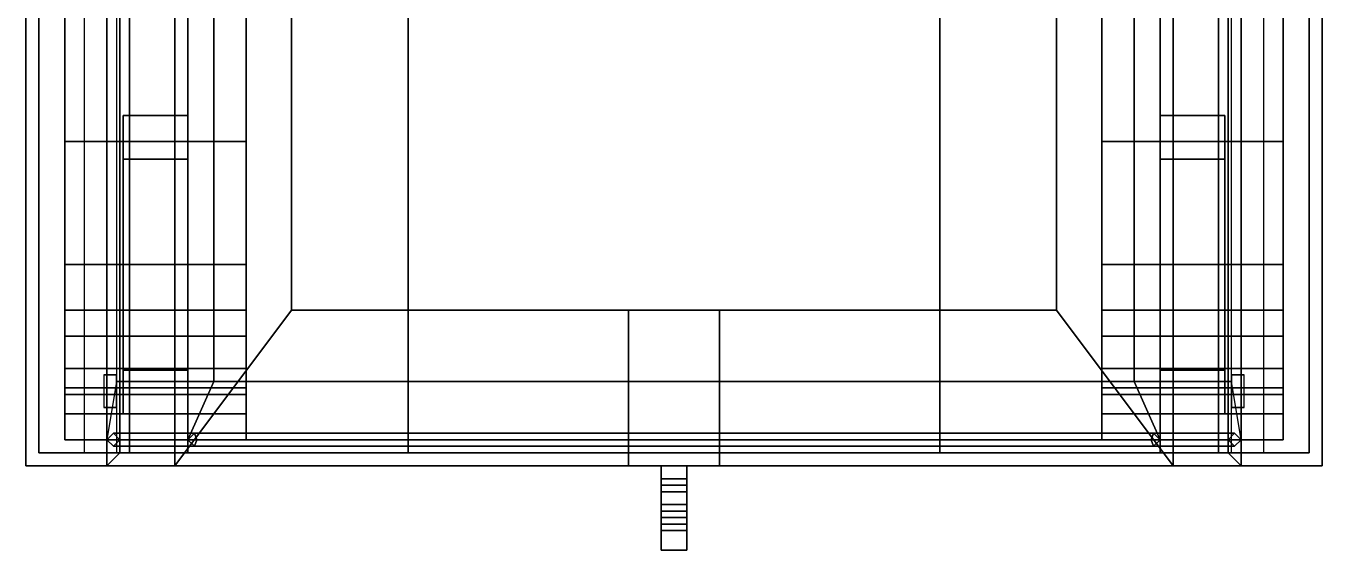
# Model space of a CAD drawing. Header units: millimetres. Extents: x -1 to 3, y -3.1 to 13.
# Drawn here: x -1 to 1, y -3.12 to -2.312 of the extents above; entities that cross this region are included whole.
import ezdxf

# ---------------------------------------------------------------- set-up
doc = ezdxf.new("R2010")
doc.units = ezdxf.units.MM
for name, color, linetype in [('benches', 4, 'Continuous'), ('tent', 3, 'Continuous'), ('tracks', 3, 'Continuous'), ('wheels', 2, 'Continuous')]:
    doc.layers.add(name, color=color, linetype=linetype)

msp = doc.modelspace()

# ---------------------------------------------------------------- linework, layer by layer
for points in [[(-0.59, 1.44, 0.45), (-0.59, -2.75, 0.45), (-0.59, -2.75, 0.79), (-0.59, 1.31, 0.79)], [(0.59, 1.44, 0.45), (0.59, -2.75, 0.45), (-0.59, -2.75, 0.45), (-0.59, 1.44, 0.45)], [(0.59, -2.75, 0.79), (0.59, -2.75, 0.45), (0.59, 1.44, 0.45), (0.59, 1.31, 0.79)], [(-1, 0.64, 1.36), (-1, -2.99, 1.36), (-0.8751, -2.99, 1.69), (-0.8751, 0.64, 1.69)], [(-0.98, 0.64, 1.36), (-0.8551, 0.64, 1.69), (-0.8551, -2.97, 1.69), (-0.98, -2.97, 1.36)], [(-0.75, 0.64, 0.86), (-0.98, 0.64, 1.36), (-0.98, -2.97, 1.36), (-0.75, -2.97, 0.86)], [(-0.8751, 0.64, 1.69), (-0.8751, -2.99, 1.69), (-0.8551, -2.97, 1.69), (-0.8551, 0.64, 1.69)], [(-0.75, 0.64, 0.86), (-0.75, -2.97, 0.86), (0.75, -2.97, 0.86), (0.75, 0.64, 0.86)], [(0.98, 0.64, 1.36), (0.75, 0.64, 0.86), (0.75, -2.97, 0.86), (0.98, -2.97, 1.36)], [(0.8551, -2.97, 1.69), (0.8751, -2.99, 1.69), (0.8751, 0.64, 1.69), (0.8551, 0.64, 1.69)], [(0.8551, 0.64, 1.69), (0.98, 0.64, 1.36), (0.98, -2.97, 1.36), (0.8551, -2.97, 1.69)], [(0.8751, -2.99, 1.69), (1, -2.99, 1.36), (1, 0.64, 1.36), (0.8751, 0.64, 1.69)], [(-0.77, 0.01, 0.79), (-0.77, -2.99, 0.79), (-1, -2.99, 1.36), (-1, 0.01, 1.36)], [(-0.59, 0.01, 0.79), (-0.59, -2.75, 0.79), (-0.77, -2.99, 0.79), (-0.77, 0.01, 0.79)], [(0.77, -2.99, 0.79), (0.59, -2.75, 0.79), (0.59, 0.01, 0.79), (0.77, 0.01, 0.79)], [(1, -2.99, 1.36), (0.77, -2.99, 0.79), (0.77, 0.01, 0.79), (1, 0.01, 1.36)], [(-0.77, -2.99, 0.79), (-0.59, -2.75, 0.79), (0.59, -2.75, 0.79), (0.77, -2.99, 0.79)], [(-0.59, -2.75, 0.79), (-0.59, -2.75, 0.45), (0.59, -2.75, 0.45), (0.59, -2.75, 0.79)], [(-0.07, -2.75, 0.55), (-0.07, -2.99, 0.55), (-0.07, -2.99, 0.68), (-0.07, -2.75, 0.68)], [(0.07, -2.75, 0.55), (0.07, -2.99, 0.55), (-0.07, -2.99, 0.55), (-0.07, -2.75, 0.55)], [(-0.07, -2.75, 0.68), (-0.07, -2.99, 0.68), (0.07, -2.99, 0.68), (0.07, -2.75, 0.68)], [(0.07, -2.99, 0.68), (0.07, -2.99, 0.55), (0.07, -2.75, 0.55), (0.07, -2.75, 0.68)], [(-0.75, -2.95, 2.08), (-0.74, -2.94, 2.07), (-0.8651, -2.94, 1.69), (-0.8751, -2.95, 1.69)], [(-0.74, -2.94, 2.07), (-0.7364, -2.95, 2.06), (-0.8551, -2.95, 1.69), (-0.8651, -2.94, 1.69)], [(0.75, -2.95, 2.08), (0.74, -2.94, 2.07), (-0.74, -2.94, 2.07), (-0.75, -2.95, 2.08)], [(0.74, -2.94, 2.07), (0.7364, -2.95, 2.06), (-0.7364, -2.95, 2.06), (-0.74, -2.94, 2.07)], [(0.7364, -2.95, 2.06), (0.74, -2.94, 2.07), (0.8651, -2.94, 1.69), (0.8551, -2.95, 1.69)], [(0.74, -2.94, 2.07), (0.75, -2.95, 2.08), (0.8751, -2.95, 1.69), (0.8651, -2.94, 1.69)], [(-0.74, -2.96, 2.07), (-0.75, -2.95, 2.08), (-0.8751, -2.95, 1.69), (-0.8651, -2.96, 1.69)], [(-0.7364, -2.95, 2.06), (-0.74, -2.96, 2.07), (-0.8651, -2.96, 1.69), (-0.8551, -2.95, 1.69)], [(0.74, -2.96, 2.07), (0.75, -2.95, 2.08), (-0.75, -2.95, 2.08), (-0.74, -2.96, 2.07)], [(0.7364, -2.95, 2.06), (0.74, -2.96, 2.07), (-0.74, -2.96, 2.07), (-0.7364, -2.95, 2.06)], [(0.74, -2.96, 2.07), (0.7364, -2.95, 2.06), (0.8551, -2.95, 1.69), (0.8651, -2.96, 1.69)], [(0.75, -2.95, 2.08), (0.74, -2.96, 2.07), (0.8651, -2.96, 1.69), (0.8751, -2.95, 1.69)], [(-0.98, -2.97, 1.36), (-0.8551, -2.97, 1.69), (0.8551, -2.97, 1.69), (0.98, -2.97, 1.36)], [(-0.75, -2.97, 0.86), (-0.98, -2.97, 1.36), (0.98, -2.97, 1.36), (0.75, -2.97, 0.86)], [(-0.8551, -2.97, 1.69), (-0.8751, -2.99, 1.69), (0.8751, -2.99, 1.69), (0.8551, -2.97, 1.69)], [(-0.8751, -2.99, 1.69), (-1, -2.99, 1.36), (1, -2.99, 1.36), (0.8751, -2.99, 1.69)], [(-1, -2.99, 1.36), (-0.77, -2.99, 0.79), (0.77, -2.99, 0.79), (1, -2.99, 1.36)], [(-0.07, -2.99, 0.68), (-0.07, -2.99, 0.55), (0.07, -2.99, 0.55), (0.07, -2.99, 0.68)], [(-0.02, -2.99, 0.6), (-0.02, -3.01, 0.6), (-0.02, -3.01, 0.65), (-0.02, -2.99, 0.65)], [(0.02, -2.99, 0.6), (0.02, -3.01, 0.6), (-0.02, -3.01, 0.6), (-0.02, -2.99, 0.6)], [(-0.02, -2.99, 0.65), (-0.02, -3.01, 0.65), (0.02, -3.01, 0.65), (0.02, -2.99, 0.65)], [(0.02, -3.01, 0.65), (0.02, -3.01, 0.6), (0.02, -2.99, 0.6), (0.02, -2.99, 0.65)], [(-0.02, -3.01, 0.6), (-0.02, -3.03, 0.58), (-0.02, -3.05, 0.62), (-0.02, -3.01, 0.65)], [(0.02, -3.01, 0.6), (0.02, -3.03, 0.58), (-0.02, -3.03, 0.58), (-0.02, -3.01, 0.6)], [(-0.02, -3.01, 0.65), (-0.02, -3.05, 0.62), (0.02, -3.05, 0.62), (0.02, -3.01, 0.65)], [(-0.02, -3.08, 0.71), (-0.02, -3.02, 0.71), (-0.02, -3.02, 0.7), (-0.02, -3.06, 0.69)], [(-0.02, -3.02, 0.7), (-0.02, -3.02, 0.71), (0.02, -3.02, 0.71), (0.02, -3.02, 0.7)], [(0.02, -3.08, 0.71), (0.02, -3.02, 0.71), (-0.02, -3.02, 0.71), (-0.02, -3.08, 0.71)], [(-0.02, -3.06, 0.69), (-0.02, -3.02, 0.7), (0.02, -3.02, 0.7), (0.02, -3.06, 0.69)], [(0.02, -3.05, 0.62), (0.02, -3.03, 0.58), (0.02, -3.01, 0.6), (0.02, -3.01, 0.65)], [(0.02, -3.02, 0.7), (0.02, -3.02, 0.71), (0.02, -3.08, 0.71), (0.02, -3.06, 0.69)], [(0.02, -3.03, 0.58), (0.02, -3.08, 0.58), (-0.02, -3.08, 0.58), (-0.02, -3.03, 0.58)], [(-0.02, -3.03, 0.58), (-0.02, -3.08, 0.58), (-0.02, -3.07, 0.62), (-0.02, -3.05, 0.62)], [(0.02, -3.07, 0.62), (0.02, -3.08, 0.58), (0.02, -3.03, 0.58), (0.02, -3.05, 0.62)], [(-0.02, -3.05, 0.62), (-0.02, -3.07, 0.62), (0.02, -3.07, 0.62), (0.02, -3.05, 0.62)], [(-0.02, -3.09, 0.66), (-0.02, -3.06, 0.69), (0.02, -3.06, 0.69), (0.02, -3.09, 0.66)], [(-0.02, -3.12, 0.67), (-0.02, -3.08, 0.71), (-0.02, -3.06, 0.69), (-0.02, -3.09, 0.66)], [(0.02, -3.06, 0.69), (0.02, -3.08, 0.71), (0.02, -3.12, 0.67), (0.02, -3.09, 0.66)], [(-0.02, -3.08, 0.58), (-0.02, -3.12, 0.63), (-0.02, -3.09, 0.64), (-0.02, -3.07, 0.62)], [(-0.02, -3.07, 0.62), (-0.02, -3.09, 0.64), (0.02, -3.09, 0.64), (0.02, -3.07, 0.62)], [(0.02, -3.08, 0.58), (0.02, -3.12, 0.63), (-0.02, -3.12, 0.63), (-0.02, -3.08, 0.58)], [(0.02, -3.12, 0.67), (0.02, -3.08, 0.71), (-0.02, -3.08, 0.71), (-0.02, -3.12, 0.67)], [(0.02, -3.09, 0.64), (0.02, -3.12, 0.63), (0.02, -3.08, 0.58), (0.02, -3.07, 0.62)], [(-0.02, -3.12, 0.63), (-0.02, -3.12, 0.67), (-0.02, -3.09, 0.66), (-0.02, -3.09, 0.64)], [(-0.02, -3.09, 0.64), (-0.02, -3.09, 0.66), (0.02, -3.09, 0.66), (0.02, -3.09, 0.64)], [(0.02, -3.09, 0.66), (0.02, -3.12, 0.67), (0.02, -3.12, 0.63), (0.02, -3.09, 0.64)], [(0.02, -3.12, 0.63), (0.02, -3.12, 0.67), (-0.02, -3.12, 0.67), (-0.02, -3.12, 0.63)]]:
    msp.add_3dface(points)
at = {"layer": 'benches'}
for points in [[(-0.41, -2.97, 1.36), (-0.41, 0.13, 1.36), (-0.91, 0.13, 1.36), (-0.91, -2.97, 1.36)], [(-0.84, -2.97, 1.52), (-0.84, 0.13, 1.52), (-0.86, 0.13, 1.52), (-0.86, -2.97, 1.52)], [(-0.84, -2.97, 1.66), (-0.84, 0.13, 1.66), (-0.86, 0.13, 1.66), (-0.86, -2.97, 1.66)], [(-0.84, -2.97, 1.56), (-0.84, 0.13, 1.56), (-0.84, 0.13, 1.66), (-0.84, -2.97, 1.66)], [(-0.84, -2.97, 1.42), (-0.84, 0.13, 1.42), (-0.84, 0.13, 1.52), (-0.84, -2.97, 1.52)], [(-0.41, -2.97, 1.26), (-0.41, 0.13, 1.26), (-0.41, 0.13, 1.36), (-0.41, -2.97, 1.36)], [(0.41, 0.13, 1.26), (0.41, -2.97, 1.26), (0.41, -2.97, 1.36), (0.41, 0.13, 1.36)], [(0.41, 0.13, 1.36), (0.41, -2.97, 1.36), (0.91, -2.97, 1.36), (0.91, 0.13, 1.36)], [(0.84, 0.13, 1.42), (0.84, -2.97, 1.42), (0.84, -2.97, 1.52), (0.84, 0.13, 1.52)], [(0.84, 0.13, 1.52), (0.84, -2.97, 1.52), (0.86, -2.97, 1.52), (0.86, 0.13, 1.52)], [(0.84, 0.13, 1.56), (0.84, -2.97, 1.56), (0.84, -2.97, 1.66), (0.84, 0.13, 1.66)], [(0.84, 0.13, 1.66), (0.84, -2.97, 1.66), (0.86, -2.97, 1.66), (0.86, 0.13, 1.66)], [(-0.86, -2.85, 1.62), (-0.86, -2.85, 1.36), (-0.88, -2.85, 1.36), (-0.88, -2.85, 1.62)], [(-0.86, -2.9, 1.62), (-0.86, -2.85, 1.62), (-0.88, -2.85, 1.62), (-0.88, -2.9, 1.62)], [(-0.86, -2.9, 1.36), (-0.86, -2.85, 1.36), (-0.86, -2.85, 1.42), (-0.86, -2.9, 1.42)], [(-0.86, -2.9, 1.52), (-0.86, -2.85, 1.52), (-0.86, -2.85, 1.56), (-0.86, -2.9, 1.56)], [(0.86, -2.85, 1.36), (0.86, -2.9, 1.36), (0.86, -2.9, 1.42), (0.86, -2.85, 1.42)], [(0.88, -2.85, 1.62), (0.88, -2.85, 1.36), (0.86, -2.85, 1.36), (0.86, -2.85, 1.62)], [(0.86, -2.85, 1.52), (0.86, -2.9, 1.52), (0.86, -2.9, 1.56), (0.86, -2.85, 1.56)], [(0.86, -2.85, 1.62), (0.86, -2.9, 1.62), (0.88, -2.9, 1.62), (0.88, -2.85, 1.62)], [(-0.88, -2.9, 1.62), (-0.88, -2.9, 1.36), (-0.86, -2.9, 1.36), (-0.86, -2.9, 1.62)], [(0.86, -2.9, 1.62), (0.86, -2.9, 1.36), (0.88, -2.9, 1.36), (0.88, -2.9, 1.62)]]:
    msp.add_3dface(points, dxfattribs=at)
at = {"layer": 'tent'}
for points in [[(-0.86, -2.08, 1.69), (-0.86, -2.86, 1.69), (-0.71, -2.86, 2.06), (-0.71, -2.08, 2.06)], [(-0.71, -2.08, 2.06), (-0.71, -2.86, 2.06), (0.71, -2.86, 2.06), (0.71, -2.08, 2.06)], [(0.86, -2.86, 1.69), (0.86, -2.08, 1.69), (0.71, -2.08, 2.06), (0.71, -2.86, 2.06)], [(-0.86, -2.86, 1.69), (-0.8751, -2.95, 1.69), (-0.75, -2.95, 2.08), (-0.71, -2.86, 2.06)], [(-0.71, -2.86, 2.06), (-0.75, -2.95, 2.08), (0.75, -2.95, 2.08), (0.71, -2.86, 2.06)], [(0.8751, -2.95, 1.69), (0.86, -2.86, 1.69), (0.71, -2.86, 2.06), (0.75, -2.95, 2.08)], [(-0.8651, -2.96, 1.69), (-0.8651, -2.96, 1.69), (-0.64, -2.96, 1.97), (-0.74, -2.96, 2.07)], [(-0.74, -2.96, 2.07), (-0.64, -2.96, 1.97), (0.64, -2.96, 1.97), (0.74, -2.96, 2.07)], [(0.74, -2.96, 2.07), (0.64, -2.96, 1.97), (0.8651, -2.96, 1.69)]]:
    msp.add_3dface(points, dxfattribs=at)
at = {"layer": 'tracks'}
for points in [[(-0.94, -2.08), (-0.94, -2.79, 0.24), (-0.94, -2.75, 0.27), (-0.94, -2.06, 0.04)], [(-0.94, -2.06, 0.04), (-0.94, -2.75, 0.27), (-0.66, -2.75, 0.27), (-0.66, -2.06, 0.04)], [(-0.66, -2.75, 0.27), (-0.66, -2.79, 0.24), (-0.66, -2.08), (-0.66, -2.06, 0.04)], [(0.66, -2.08), (0.66, -2.79, 0.24), (0.66, -2.75, 0.27), (0.66, -2.06, 0.04)], [(0.66, -2.06, 0.04), (0.66, -2.75, 0.27), (0.94, -2.75, 0.27), (0.94, -2.06, 0.04)], [(0.94, -2.75, 0.27), (0.94, -2.79, 0.24), (0.94, -2.08), (0.94, -2.06, 0.04)], [(-0.66, -2.08), (-0.66, -2.79, 0.24), (-0.94, -2.79, 0.24), (-0.94, -2.08)], [(0.94, -2.08), (0.94, -2.79, 0.24), (0.66, -2.79, 0.24), (0.66, -2.08)], [(-0.66, -2.49, 0.7), (-0.66, -2.28, 0.65), (-0.94, -2.28, 0.65), (-0.94, -2.49, 0.7)], [(-0.94, -2.49, 0.7), (-0.94, -2.28, 0.65), (-0.94, -2.28, 0.61), (-0.94, -2.49, 0.66)], [(-0.94, -2.49, 0.66), (-0.94, -2.28, 0.61), (-0.66, -2.28, 0.61), (-0.66, -2.49, 0.66)], [(-0.66, -2.28, 0.61), (-0.66, -2.28, 0.65), (-0.66, -2.49, 0.7), (-0.66, -2.49, 0.66)], [(0.66, -2.49, 0.7), (0.66, -2.28, 0.65), (0.66, -2.28, 0.61), (0.66, -2.49, 0.66)], [(0.94, -2.49, 0.7), (0.94, -2.28, 0.65), (0.66, -2.28, 0.65), (0.66, -2.49, 0.7)], [(0.66, -2.49, 0.66), (0.66, -2.28, 0.61), (0.94, -2.28, 0.61), (0.94, -2.49, 0.66)], [(0.94, -2.28, 0.61), (0.94, -2.28, 0.65), (0.94, -2.49, 0.7), (0.94, -2.49, 0.66)], [(-0.66, -2.68, 0.77), (-0.66, -2.49, 0.7), (-0.94, -2.49, 0.7), (-0.94, -2.68, 0.77)], [(-0.94, -2.68, 0.77), (-0.94, -2.49, 0.7), (-0.94, -2.49, 0.66), (-0.94, -2.68, 0.73)], [(-0.94, -2.68, 0.73), (-0.94, -2.49, 0.66), (-0.66, -2.49, 0.66), (-0.66, -2.68, 0.73)], [(-0.66, -2.49, 0.66), (-0.66, -2.49, 0.7), (-0.66, -2.68, 0.77), (-0.66, -2.68, 0.73)], [(0.94, -2.68, 0.77), (0.94, -2.49, 0.7), (0.66, -2.49, 0.7), (0.66, -2.68, 0.77)], [(0.66, -2.68, 0.77), (0.66, -2.49, 0.7), (0.66, -2.49, 0.66), (0.66, -2.68, 0.73)], [(0.66, -2.68, 0.73), (0.66, -2.49, 0.66), (0.94, -2.49, 0.66), (0.94, -2.68, 0.73)], [(0.94, -2.49, 0.66), (0.94, -2.49, 0.7), (0.94, -2.68, 0.77), (0.94, -2.68, 0.73)], [(-0.66, -2.87, 0.69), (-0.66, -2.68, 0.77), (-0.94, -2.68, 0.77), (-0.94, -2.87, 0.69)], [(-0.94, -2.87, 0.69), (-0.94, -2.68, 0.77), (-0.94, -2.68, 0.73), (-0.94, -2.84, 0.66)], [(-0.94, -2.84, 0.66), (-0.94, -2.68, 0.73), (-0.66, -2.68, 0.73), (-0.66, -2.84, 0.66)], [(-0.66, -2.68, 0.73), (-0.66, -2.68, 0.77), (-0.66, -2.87, 0.69), (-0.66, -2.84, 0.66)], [(0.94, -2.87, 0.69), (0.94, -2.68, 0.77), (0.66, -2.68, 0.77), (0.66, -2.87, 0.69)], [(0.66, -2.87, 0.69), (0.66, -2.68, 0.77), (0.66, -2.68, 0.73), (0.66, -2.84, 0.66)], [(0.66, -2.84, 0.66), (0.66, -2.68, 0.73), (0.94, -2.68, 0.73), (0.94, -2.84, 0.66)], [(0.94, -2.68, 0.73), (0.94, -2.68, 0.77), (0.94, -2.87, 0.69), (0.94, -2.84, 0.66)], [(-0.94, -2.79, 0.24), (-0.94, -2.88, 0.31), (-0.94, -2.84, 0.34), (-0.94, -2.75, 0.27)], [(-0.94, -2.75, 0.27), (-0.94, -2.84, 0.34), (-0.66, -2.84, 0.34), (-0.66, -2.75, 0.27)], [(-0.66, -2.84, 0.34), (-0.66, -2.88, 0.31), (-0.66, -2.79, 0.24), (-0.66, -2.75, 0.27)], [(0.66, -2.79, 0.24), (0.66, -2.88, 0.31), (0.66, -2.84, 0.34), (0.66, -2.75, 0.27)], [(0.66, -2.75, 0.27), (0.66, -2.84, 0.34), (0.94, -2.84, 0.34), (0.94, -2.75, 0.27)], [(0.94, -2.84, 0.34), (0.94, -2.88, 0.31), (0.94, -2.79, 0.24), (0.94, -2.75, 0.27)], [(-0.66, -2.79, 0.24), (-0.66, -2.88, 0.31), (-0.94, -2.88, 0.31), (-0.94, -2.79, 0.24)], [(0.94, -2.79, 0.24), (0.94, -2.88, 0.31), (0.66, -2.88, 0.31), (0.66, -2.79, 0.24)], [(-0.94, -2.95, 0.5), (-0.94, -2.87, 0.69), (-0.94, -2.84, 0.66), (-0.94, -2.91, 0.5)], [(-0.94, -2.91, 0.5), (-0.94, -2.84, 0.66), (-0.66, -2.84, 0.66), (-0.66, -2.91, 0.5)], [(-0.94, -2.88, 0.31), (-0.94, -2.95, 0.5), (-0.94, -2.91, 0.5), (-0.94, -2.84, 0.34)], [(-0.94, -2.84, 0.34), (-0.94, -2.91, 0.5), (-0.66, -2.91, 0.5), (-0.66, -2.84, 0.34)], [(-0.66, -2.84, 0.66), (-0.66, -2.87, 0.69), (-0.66, -2.95, 0.5), (-0.66, -2.91, 0.5)], [(-0.66, -2.91, 0.5), (-0.66, -2.95, 0.5), (-0.66, -2.88, 0.31), (-0.66, -2.84, 0.34)], [(0.66, -2.84, 0.34), (0.66, -2.91, 0.5), (0.94, -2.91, 0.5), (0.94, -2.84, 0.34)], [(0.66, -2.88, 0.31), (0.66, -2.95, 0.5), (0.66, -2.91, 0.5), (0.66, -2.84, 0.34)], [(0.66, -2.95, 0.5), (0.66, -2.87, 0.69), (0.66, -2.84, 0.66), (0.66, -2.91, 0.5)], [(0.66, -2.91, 0.5), (0.66, -2.84, 0.66), (0.94, -2.84, 0.66), (0.94, -2.91, 0.5)], [(0.94, -2.91, 0.5), (0.94, -2.95, 0.5), (0.94, -2.88, 0.31), (0.94, -2.84, 0.34)], [(0.94, -2.84, 0.66), (0.94, -2.87, 0.69), (0.94, -2.95, 0.5), (0.94, -2.91, 0.5)], [(-0.66, -2.95, 0.5), (-0.66, -2.87, 0.69), (-0.94, -2.87, 0.69), (-0.94, -2.95, 0.5)], [(-0.66, -2.88, 0.31), (-0.66, -2.95, 0.5), (-0.94, -2.95, 0.5), (-0.94, -2.88, 0.31)], [(0.94, -2.95, 0.5), (0.94, -2.87, 0.69), (0.66, -2.87, 0.69), (0.66, -2.95, 0.5)], [(0.94, -2.88, 0.31), (0.94, -2.95, 0.5), (0.66, -2.95, 0.5), (0.66, -2.88, 0.31)]]:
    msp.add_3dface(points, dxfattribs=at)
at = {"layer": 'wheels'}
for points in [[(-0.75, -2.5174, 0.6626), (-0.75, -2.45, 0.5), (-0.85, -2.45, 0.5), (-0.85, -2.5174, 0.6626)], [(-0.75, -2.45, 0.5), (-0.75, -2.5174, 0.3374), (-0.85, -2.5174, 0.3374), (-0.85, -2.45, 0.5)], [(-0.85, -2.5174, 0.3374), (-0.85, -2.91, 0.5), (-0.85, -2.8426, 0.6626), (-0.85, -2.45, 0.5)], [(-0.85, -2.45, 0.5), (-0.85, -2.8426, 0.6626), (-0.85, -2.68, 0.73), (-0.85, -2.5174, 0.6626)], [(-0.75, -2.8426, 0.6626), (-0.75, -2.45, 0.5), (-0.75, -2.5174, 0.6626), (-0.75, -2.68, 0.73)], [(-0.75, -2.91, 0.5), (-0.75, -2.5174, 0.3374), (-0.75, -2.45, 0.5), (-0.75, -2.8426, 0.6626)], [(0.75, -2.45, 0.5), (0.75, -2.8426, 0.6626), (0.75, -2.68, 0.73), (0.75, -2.5174, 0.6626)], [(0.75, -2.5174, 0.3374), (0.75, -2.91, 0.5), (0.75, -2.8426, 0.6626), (0.75, -2.45, 0.5)], [(0.85, -2.5174, 0.6626), (0.85, -2.45, 0.5), (0.75, -2.45, 0.5), (0.75, -2.5174, 0.6626)], [(0.85, -2.45, 0.5), (0.85, -2.5174, 0.3374), (0.75, -2.5174, 0.3374), (0.75, -2.45, 0.5)], [(0.85, -2.91, 0.5), (0.85, -2.5174, 0.3374), (0.85, -2.45, 0.5), (0.85, -2.8426, 0.6626)], [(0.85, -2.8426, 0.6626), (0.85, -2.45, 0.5), (0.85, -2.5174, 0.6626), (0.85, -2.68, 0.73)], [(-0.75, -2.68, 0.73), (-0.75, -2.5174, 0.6626), (-0.85, -2.5174, 0.6626), (-0.85, -2.68, 0.73)], [(-0.75, -2.5174, 0.3374), (-0.75, -2.68, 0.27), (-0.85, -2.68, 0.27), (-0.85, -2.5174, 0.3374)], [(-0.85, -2.68, 0.27), (-0.85, -2.8426, 0.3374), (-0.85, -2.91, 0.5), (-0.85, -2.5174, 0.3374)], [(-0.75, -2.8426, 0.3374), (-0.75, -2.68, 0.27), (-0.75, -2.5174, 0.3374), (-0.75, -2.91, 0.5)], [(0.75, -2.68, 0.27), (0.75, -2.8426, 0.3374), (0.75, -2.91, 0.5), (0.75, -2.5174, 0.3374)], [(0.85, -2.5174, 0.3374), (0.85, -2.68, 0.27), (0.75, -2.68, 0.27), (0.75, -2.5174, 0.3374)], [(0.85, -2.68, 0.73), (0.85, -2.5174, 0.6626), (0.75, -2.5174, 0.6626), (0.75, -2.68, 0.73)], [(0.85, -2.8426, 0.3374), (0.85, -2.68, 0.27), (0.85, -2.5174, 0.3374), (0.85, -2.91, 0.5)], [(-0.75, -2.8426, 0.6626), (-0.75, -2.68, 0.73), (-0.85, -2.68, 0.73), (-0.85, -2.8426, 0.6626)], [(-0.75, -2.68, 0.27), (-0.75, -2.8426, 0.3374), (-0.85, -2.8426, 0.3374), (-0.85, -2.68, 0.27)], [(0.85, -2.68, 0.27), (0.85, -2.8426, 0.3374), (0.75, -2.8426, 0.3374), (0.75, -2.68, 0.27)], [(0.85, -2.8426, 0.6626), (0.85, -2.68, 0.73), (0.75, -2.68, 0.73), (0.75, -2.8426, 0.6626)], [(-0.75, -2.91, 0.5), (-0.75, -2.8426, 0.6626), (-0.85, -2.8426, 0.6626), (-0.85, -2.91, 0.5)], [(-0.75, -2.8426, 0.3374), (-0.75, -2.91, 0.5), (-0.85, -2.91, 0.5), (-0.85, -2.8426, 0.3374)], [(0.85, -2.91, 0.5), (0.85, -2.8426, 0.6626), (0.75, -2.8426, 0.6626), (0.75, -2.91, 0.5)], [(0.85, -2.8426, 0.3374), (0.85, -2.91, 0.5), (0.75, -2.91, 0.5), (0.75, -2.8426, 0.3374)]]:
    msp.add_3dface(points, dxfattribs=at)

doc.saveas('drawing.dxf')
